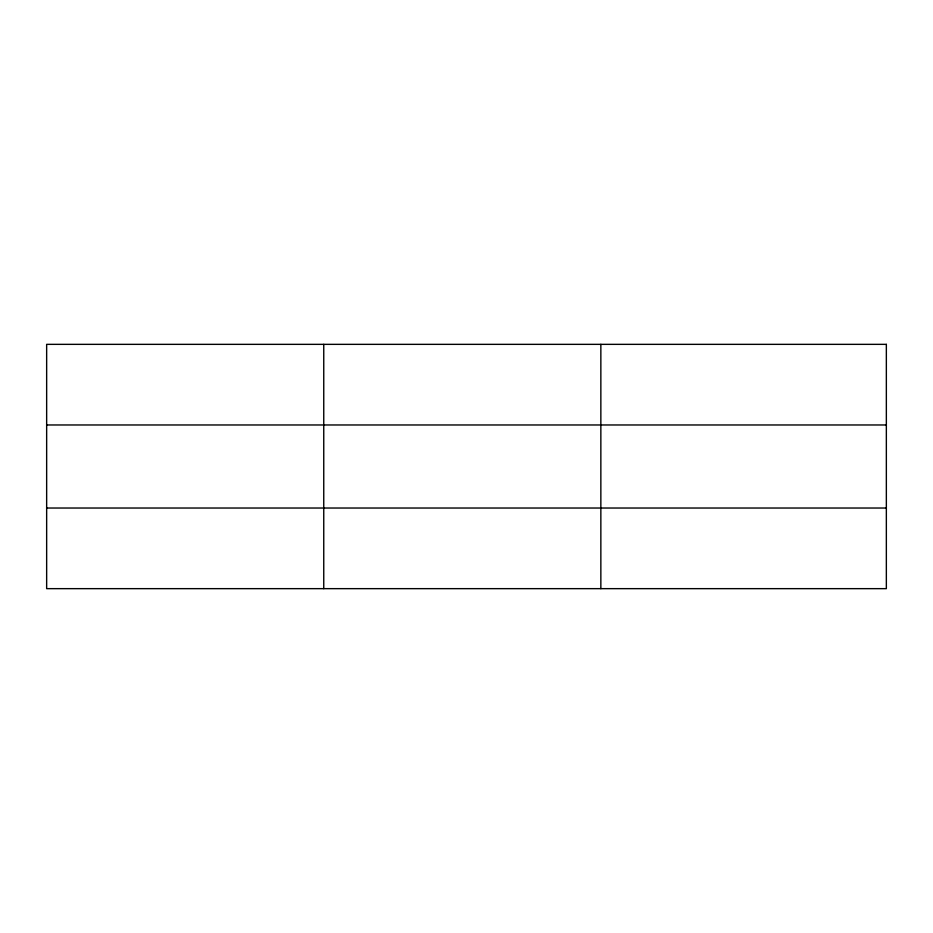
<?xml version="1.0" encoding="UTF-8"?>
<svg xmlns="http://www.w3.org/2000/svg" width="933" height="933" viewBox="0 0 933 933"><rect width="100%" height="100%" fill="white"/><g stroke="black" fill="none" stroke-linecap="round" stroke-linejoin="round"><path stroke-width="1.4" d="M323.751 344.347L323.751 588.653M600.852 344.347L600.852 588.653M46.65 424.97L886.35 424.97M46.65 508.03L886.35 508.03M886.35 344.347L886.35 588.653L46.65 588.653L46.65 344.347L886.35 344.347"/></g></svg>
